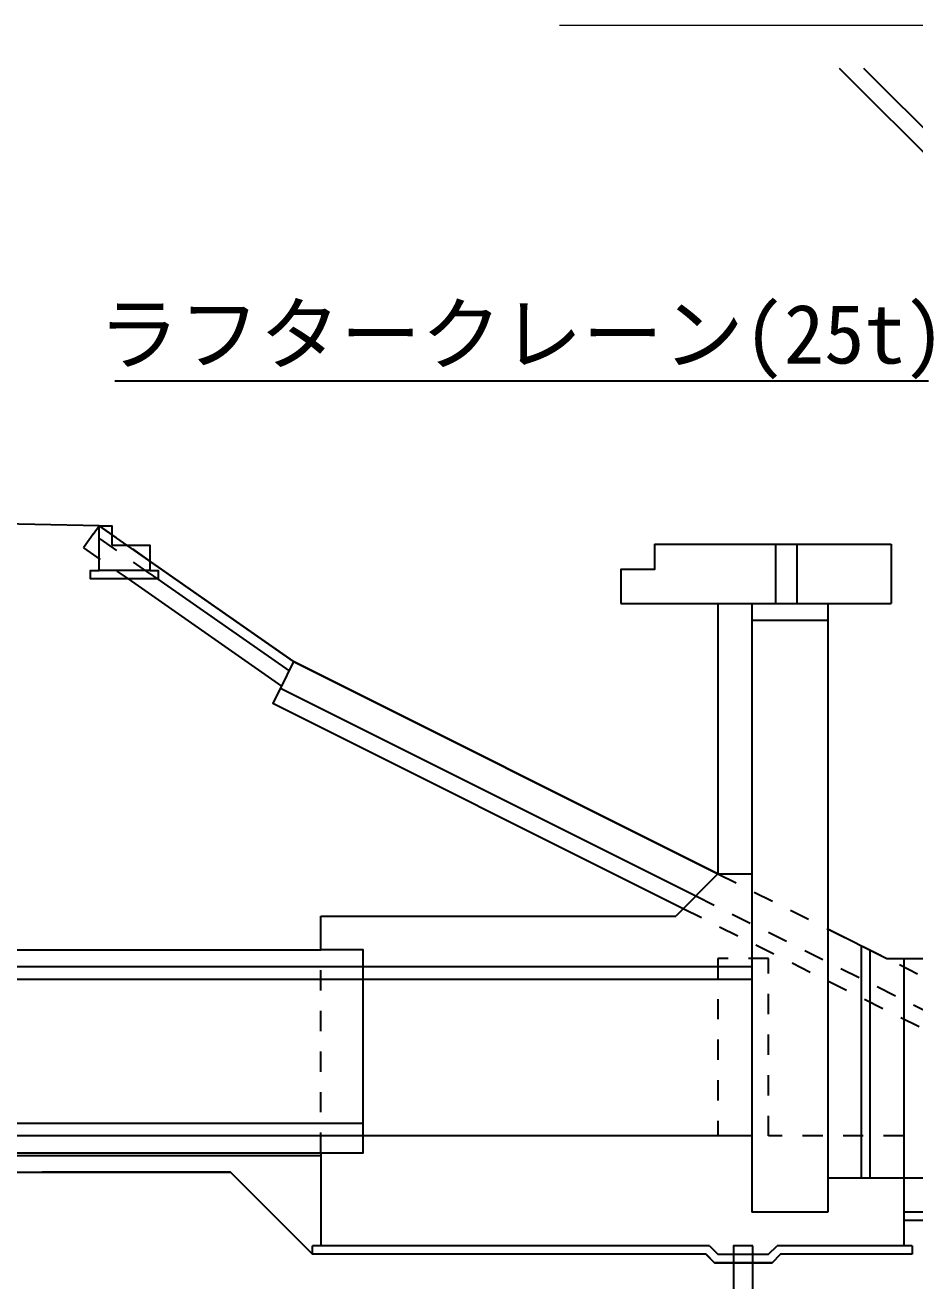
# Model space of a CAD drawing. Header units: millimetres. Extents: x -2078669 to -1085629, y -5987148 to 310365.
# Drawn here: x -1652403 to -1626077, y -3958936 to -3921796 of the extents above; entities that cross this region are included whole.
import ezdxf
from ezdxf.enums import TextEntityAlignment as Align

# ---------------------------------------------------------------- set-up
doc = ezdxf.new("R2010")
doc.units = ezdxf.units.MM
doc.header["$LTSCALE"] = 500
doc.linetypes.add('SXF_跳び破線', pattern=[12, 6, -6])
for name, color, linetype, lineweight in [('D-BYP-STR2', 6, 'Continuous', 25), ('D-BYP-STR8', 5, 'Continuous', 25), ('D-BYP-STRA', 1, 'Continuous', 25), ('D-BYP-STRB', 5, 'Continuous', 25), ('D-TTL-LINE', 7, 'Continuous', 13)]:
    doc.layers.add(name, color=color, linetype=linetype, lineweight=lineweight)
doc.styles.add('MS ゴシック', font='MS Gothic.ttf')

# ---------------------------------------------------------------- blocks, each defined once
blk = doc.blocks.new('A$Cb352d05c')
at = {"layer": 'D-BYP-STRB'}
for p, q in [((8590, 10533), (7408, 9352)), ((8878, 10533), (7563, 9218))]:
    blk.add_line(p, q, dxfattribs=at)

msp = doc.modelspace()

# ---------------------------------------------------------------- linework, layer by layer
at = {"layer": 'D-BYP-STR2'}
for p, q in [((-1633778.4, -3937149.6, 708000), (-1626778.4, -3937149.6, 708000)), ((-1630187.5, -3938899.6, 708000), (-1630187.5, -3937149.6, 708000)), ((-1629562.5, -3938899.6, 708000), (-1629562.5, -3937149.6, 708000)), ((-1626778.4, -3937149.6, 708000), (-1626778.4, -3938899.6, 708000)), ((-1634778.4, -3938899.6, 708000), (-1626778.4, -3938899.6, 708000)), ((-1631903.4, -3938899.6, 708000), (-1631903.4, -3946899.6, 708000)), ((-1630903.4, -3938899.6, 708000), (-1630903.4, -3956899.6, 708000)), ((-1628653.4, -3938899.6, 708000), (-1628653.4, -3956899.6, 708000)), ((-1630903.5, -3939399.6, 708000), (-1628653.5, -3939399.6, 708000)), ((-1631903.4, -3946899.6, 708000), (-1633153.4, -3948149.6, 708000)), ((-1631903.4, -3946899.6, 708000), (-1630903.4, -3946899.6, 708000)), ((-1643654.2, -3949149.6, 708000), (-1643654.2, -3948149.6, 708000)), ((-1643654.2, -3948149.6, 708000), (-1633153.4, -3948149.6, 708000)), ((-1628653.4, -3948149.6, 708000), (-1628653.4, -3956899.6, 708000)), ((-1643654.2, -3948649.6, 708000), (-1643654.2, -3948399.6, 708000)), ((-1628653.4, -3948524.6, 708000), (-1626903.4, -3949399.6, 708000)), ((-1627653.4, -3955899.6, 708000), (-1627653.4, -3949024.6, 708000)), ((-1698903.4, -3949149.6, 708000), (-1643654.2, -3949149.6, 708000)), ((-1627403.4, -3955899.6, 708000), (-1627403.4, -3949149.6, 708000)), ((-1626903.4, -3949399.6, 708000), (-1626403.4, -3949399.6, 708000)), ((-1626403.4, -3949399.6, 708000), (-1626403.4, -3957899.6, 708000)), ((-1626403.4, -3949399.6, 708000), (-1611903.4, -3949399.6, 708000)), ((-1642404.2, -3949649.6, 708000), (-1700153.4, -3949649.6, 708000)), ((-1630903.4, -3949649.6, 708000), (-1642404.2, -3949649.6, 708000)), ((-1642404.2, -3950024.6, 708000), (-1700153.4, -3950024.6, 708000)), ((-1630903.4, -3950024.6, 708000), (-1642404.2, -3950024.6, 708000)), ((-1700153.4, -3954274.6, 708000), (-1642404.2, -3954274.6, 708000)), ((-1642404.2, -3954649.6, 708000), (-1700153.4, -3954649.6, 708000)), ((-1630903.4, -3954649.6, 708000), (-1642404.2, -3954649.6, 708000)), ((-1698903.4, -3955149.6, 708000), (-1643654.2, -3955149.6, 708000)), ((-1698903.4, -3955224.6, 708000), (-1643654.2, -3955224.6, 708000)), ((-1643654.2, -3955149.6, 708000), (-1643654.2, -3957899.6, 708000)), ((-1653153.4, -3955724.6, 708000), (-1646329.2, -3955724.6, 708000)), ((-1646329.2, -3955724.6, 708000), (-1651903.4, -3955724.6, 708000)), ((-1643904.2, -3958149.6, 708000), (-1646329.2, -3955724.6, 708000)), ((-1646329.2, -3955724.6, 708000), (-1643904.2, -3958149.6, 708000)), ((-1626403.4, -3955899.6, 708000), (-1628653.4, -3955899.6, 708000)), ((-1611903.4, -3955899.6, 708000), (-1626403.4, -3955899.6, 708000)), ((-1628653.4, -3956899.6, 708000), (-1630903.4, -3956899.6, 708000)), ((-1613653.4, -3956899.6, 708000), (-1626403.4, -3956899.6, 708000)), ((-1613757, -3957149.6, 708000), (-1626403.4, -3957149.6, 708000)), ((-1643654.2, -3957899.6, 708000), (-1643904.2, -3957899.6, 708000)), ((-1643904.2, -3958149.6, 708000), (-1643904.2, -3957899.6, 708000)), ((-1632153.4, -3957899.6, 708000), (-1643654.2, -3957899.6, 708000)), ((-1632153.4, -3957899.6, 708000), (-1631903.4, -3958149.6, 708000)), ((-1630403.4, -3958149.6, 708000), (-1630153.4, -3957899.6, 708000)), ((-1626403.4, -3957899.6, 708000), (-1630153.4, -3957899.6, 708000)), ((-1626153.4, -3957899.6, 708000), (-1626403.4, -3957899.6, 708000)), ((-1626153.4, -3957899.6, 708000), (-1626153.4, -3958149.6, 708000)), ((-1643655.1, -3958149.6, 708000), (-1643904.2, -3958149.6, 708000)), ((-1632257, -3958149.6, 708000), (-1643904.2, -3958149.6, 708000)), ((-1632258, -3958149.6, 708000), (-1643655.1, -3958149.6, 708000)), ((-1632257, -3958149.6, 708000), (-1632007, -3958399.6, 708000)), ((-1631903.4, -3958149.6, 708000), (-1630403.4, -3958149.6, 708000)), ((-1630299.9, -3958399.6, 708000), (-1630049.9, -3958149.6, 708000)), ((-1626404.4, -3958149.6, 708000), (-1630050.9, -3958149.6, 708000)), ((-1626153.4, -3958149.6, 708000), (-1630049.9, -3958149.6, 708000)), ((-1632007, -3958399.6, 708000), (-1630299.9, -3958399.6, 708000))]:
    msp.add_line(p, q, dxfattribs=at)
at = {"layer": 'D-BYP-STR2', "linetype": 'SXF_跳び破線', "ltscale": 0.2}
msp.add_line((-1643654.2, -3955149.6, 708000), (-1643654.2, -3949149.6, 708000), dxfattribs=at)
at = {"layer": 'D-BYP-STR2', "elevation": 708000}
for points in [[(-1631903.4, -3946899.6), (-1644458.1, -3940622.3), (-1650214.4, -3936602.1), (-1657839.4, -3936449.6), (-1665464.4, -3936602.1), (-1666998.5, -3937102.1), (-1673037.4, -3938827.5), (-1701403.4, -3946932.1)], [(-1633778.4, -3937149.6), (-1633778.4, -3937899.6), (-1634778.4, -3937899.6), (-1634778.4, -3938899.6)], [(-1643654.2, -3955149.6), (-1642404.2, -3955149.6), (-1642404.2, -3949149.6), (-1643654.2, -3949149.6)], [(-1643654.2, -3955149.6), (-1642404.2, -3955149.6), (-1642404.2, -3949149.6), (-1643654.2, -3949149.6)], [(-1630050.9, -3958149.6), (-1630300.9, -3958399.6), (-1632008, -3958399.6), (-1632258, -3958149.6)]]:
    msp.add_lwpolyline(points, dxfattribs=at)
at = {"layer": 'D-BYP-STR2', "linetype": 'SXF_跳び破線', "ltscale": 0.2, "elevation": 708000}
msp.add_lwpolyline([(-1626403.4, -3954649.6), (-1630403.4, -3954649.6), (-1630403.4, -3949399.6), (-1631903.4, -3949399.6), (-1631903.4, -3954649.6)], dxfattribs=at)
at = {"layer": 'D-BYP-STR2', "elevation": 708000}
msp.add_lwpolyline([(-1630866.9, -3957899.6), (-1631441.9, -3957899.6), (-1631441.9, -3962899.6), (-1630866.9, -3962899.6)], close=True, dxfattribs=at)
at = {"layer": 'D-BYP-STR8'}
msp.add_line((-1625671.9, -3932329.4, 708000), (-1649751.9, -3932329.4, 708000), dxfattribs=at)
at = {"layer": 'D-BYP-STRA', "ltscale": 1500}
for p, q in [((-1648703.5, -3937657.4, 708000), (-1644458.1, -3940622.3, 708000)), ((-1648703.5, -3938023.3, 708000), (-1644593.7, -3940893.5, 708000)), ((-1644458.1, -3940622.3, 708000), (-1631903.4, -3946899.6, 708000))]:
    msp.add_line(p, q, dxfattribs=at)
at = {"layer": 'D-BYP-STRA', "linetype": 'Continuous', "lineweight": 25}
msp.add_line((-1649356.5, -3938177.1, 708000), (-1644819.8, -3941345.5, 708000), dxfattribs=at)
at = {"layer": 'D-BYP-STRA', "linetype": 'SXF_跳び破線', "ltscale": 0.2}
for p, q in [((-1631903.4, -3946899.6, 708000), (-1621692.8, -3952005, 708000)), ((-1632557.3, -3947551, 708000), (-1622084.1, -3952787.6, 708000)), ((-1632930, -3947923.7, 708000), (-1622307.7, -3953234.8, 708000))]:
    msp.add_line(p, q, dxfattribs=at)
at = {"layer": 'D-BYP-STRA', "linetype": 'SXF_跳び破線', "ltscale": 0.2, "elevation": 708000}
for points in [[(-1648703.5, -3938023.3), (-1650386.2, -3936848.1), (-1650214.4, -3936602.1), (-1648703.5, -3937657.4)], [(-1650386.2, -3936848.1), (-1650672.5, -3937258), (-1649356.5, -3938177.1)]]:
    msp.add_lwpolyline(points, dxfattribs=at)
at = {"layer": 'D-BYP-STRA', "ltscale": 1500, "elevation": 708000}
msp.add_lwpolyline([(-1649839.4, -3937177.1), (-1648714.4, -3937177.1), (-1648714.4, -3937927.1), (-1650214.4, -3937927.1), (-1650214.4, -3936602.1), (-1649839.4, -3936602.1)], close=True, dxfattribs=at)
msp.add_lwpolyline([(-1648714.4, -3937927.1), (-1648464.4, -3937927.1), (-1648464.4, -3938177.1), (-1650464.4, -3938177.1), (-1650464.4, -3937927.1), (-1650214.4, -3937927.1)], dxfattribs=at)
at = {"layer": 'D-BYP-STRA', "ltscale": 0.2, "elevation": 708000}
msp.add_lwpolyline([(-1644458.1, -3940622.3), (-1644849.4, -3941404.9), (-1632557.3, -3947551)], dxfattribs=at)
at = {"layer": 'D-BYP-STRA', "linetype": 'Continuous', "lineweight": 25, "elevation": 708000}
msp.add_lwpolyline([(-1644849.4, -3941404.9), (-1645073, -3941852.1), (-1632930, -3947923.7)], dxfattribs=at)
at = {"layer": 'D-TTL-LINE'}
msp.add_line((-1636587.2, -3921796.3), (-1621187.2, -3921796.3), dxfattribs=at)

# ---------------------------------------------------------------- block references
at = {"layer": 'D-BYP-STRA', "xscale": -2.5, "yscale": 2.5, "zscale": 2.5}
msp.add_blockref('A$Cb352d05c', (-1606120.3, -3949399.6, 708000), dxfattribs=at)

# ---------------------------------------------------------------- texts
at = {"layer": 'D-BYP-STR8', "style": 'MS ゴシック'}
msp.add_text('ラフタークレーン(25t)', height=1750, dxfattribs=at).set_placement((-1637711.9, -3932329.4, 708000), align=Align.BOTTOM_CENTER)

doc.saveas('drawing.dxf')
